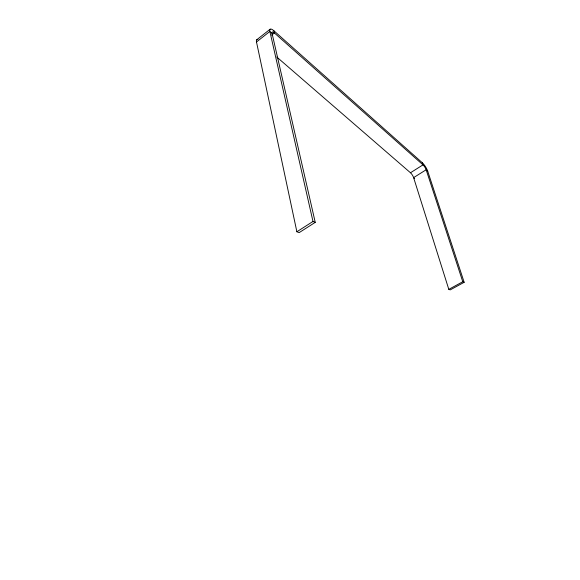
<?xml version="1.0" encoding="UTF-8"?>
<svg xmlns="http://www.w3.org/2000/svg" width="580" height="580" viewBox="0 0 580 580"><rect width="100%" height="100%" fill="white"/><g stroke="black" fill="none" stroke-linecap="round" stroke-linejoin="round"><path stroke-width="0.87" d="M256.737 39.781L270.07 29.247M315.237 222.365L312.99 221.458L269.867 31.436L272.049 33.364L315.237 222.365L299.157 232.624L296.88 231.761L256.49 41.985L269.867 31.436A8.454 2.617 54.6 0 1 273.854 30.726L422.298 162.748A7.105 1.929 57.8 0 1 427.707 171.158L464.159 282.3L450.218 289.891L448.804 289.355L413.613 177.632A4.111 1.167 57.8 0 0 410.473 172.76L276.747 56.985M271.563 35.141L274.369 32.944L273.854 30.726M296.88 231.761L312.99 221.458M410.473 172.76L422.987 164.865L422.298 162.748M448.804 289.355L462.775 281.742L464.159 282.3M414.657 178.538L413.613 177.632L426.148 169.773L427.707 171.158M462.775 281.742L426.148 169.773A4.147 1.124 57.8 0 0 422.987 164.865L274.369 32.944A4.93 1.53 54.6 0 0 272.049 33.364M256.49 41.985A8.374 2.712 54.5 0 1 257.868 39.563"/></g></svg>
